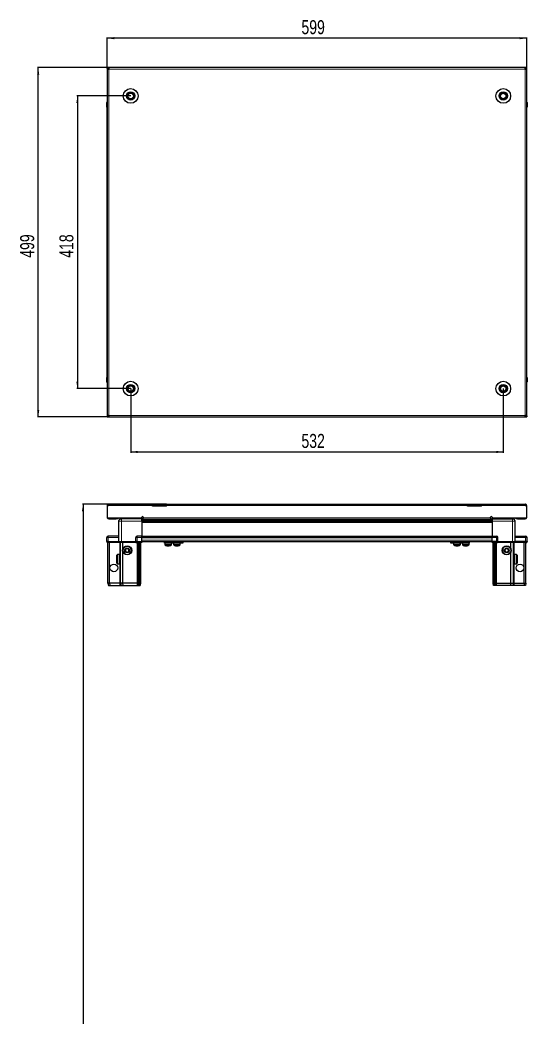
# Model space of a CAD drawing. Header units: millimetres. Extents: x 899 to 4759, y -1093 to 1868.
# Drawn here: x 899 to 1623, y 387 to 1812 of the extents above; entities that cross this region are included whole.
import ezdxf

# ---------------------------------------------------------------- set-up
doc = ezdxf.new("R2010")
doc.units = ezdxf.units.MM
doc.layers.add('FORMAT', color=7, linetype='Continuous')
doc.styles.add('SLDTEXTSTYLE0', font='TXT', dxfattribs={"width": 0.75})
doc.dimstyles.new('SLDDIMSTYLE0', dxfattribs={"dimtxt": 20, "dimasz": 10, "dimexe": 0, "dimexo": 0.0625, "dimgap": 5, "dimtad": 2, "dimdec": 1, "dimrnd": 1e-09, "dimzin": 12, "dimdsep": 46, "dimtxsty": 'SLDTEXTSTYLE0', "dimsah": 1, "dimcen": 0.09, "dimadec": 0, "dimazin": 3, "dimtfac": 1, "dimtofl": 0, "dimtmove": 0, "dimatfit": 3, "dimfxl": 0, "dimfrac": 2, "dimtolj": 1, "dimtzin": 12, "dimarcsym": 0})

# ---------------------------------------------------------------- blocks, each defined once
blk = doc.blocks.new('_D')
at = {"layer": 'FORMAT'}
for p, q in [((1024, 1743.4), (924.5, 1743.4)), ((925.5, 1244.4), (925.5, 1743.4)), ((1024, 1244.4), (924.5, 1244.4))]:
    blk.add_line(p, q, dxfattribs=at)
for points in [[(925.5, 1743.4), (923.9, 1733.4), (927, 1733.4)], [(925.5, 1244.4), (927, 1254.4), (923.9, 1254.4)]]:
    blk.add_solid(points, dxfattribs=at)
at = {"layer": 'FORMAT', "insert": (899.7, 1471.8), "char_height": 20, "attachment_point": 1, "rotation": 90, "style": 'SLDTEXTSTYLE0'}
blk.add_mtext('499', dxfattribs=at)
blk = doc.blocks.new('_D_1')
at = {"layer": 'FORMAT'}
for p, q in [((1024, 1743.4), (1024, 1786.4)), ((1623, 1785.4), (1024, 1785.4)), ((1623, 1743.4), (1623, 1786.4))]:
    blk.add_line(p, q, dxfattribs=at)
for points in [[(1024, 1785.4), (1034, 1783.9), (1034, 1787)], [(1623, 1785.4), (1613, 1787), (1613, 1783.9)]]:
    blk.add_solid(points, dxfattribs=at)
at = {"layer": 'FORMAT', "insert": (1301.3, 1811.2), "char_height": 20, "attachment_point": 1, "style": 'SLDTEXTSTYLE0'}
blk.add_mtext('599', dxfattribs=at)
blk = doc.blocks.new('_D_2')
at = {"layer": 'FORMAT'}
for p, q in [((1057.5, 1284.9), (1057.5, 1193.4)), ((1589.5, 1284.9), (1589.5, 1193.4)), ((1057.5, 1194.4), (1589.5, 1194.4))]:
    blk.add_line(p, q, dxfattribs=at)
for points in [[(1057.5, 1194.4), (1067.5, 1192.9), (1067.5, 1196)], [(1589.5, 1194.4), (1579.5, 1196), (1579.5, 1192.9)]]:
    blk.add_solid(points, dxfattribs=at)
at = {"layer": 'FORMAT', "insert": (1301.3, 1220.2), "char_height": 20, "attachment_point": 1, "style": 'SLDTEXTSTYLE0'}
blk.add_mtext('532', dxfattribs=at)
blk = doc.blocks.new('_D_3')
at = {"layer": 'FORMAT'}
for p, q in [((1057.5, 1702.9), (980.5, 1702.9)), ((981.5, 1702.9), (981.5, 1284.9)), ((1057.5, 1284.9), (980.5, 1284.9))]:
    blk.add_line(p, q, dxfattribs=at)
for points in [[(981.5, 1702.9), (979.9, 1692.9), (983, 1692.9)], [(981.5, 1284.9), (983, 1294.9), (979.9, 1294.9)]]:
    blk.add_solid(points, dxfattribs=at)
at = {"layer": 'FORMAT', "insert": (955.7, 1471.8), "char_height": 20, "attachment_point": 1, "rotation": 90, "style": 'SLDTEXTSTYLE0'}
blk.add_mtext('418', dxfattribs=at)
blk = doc.blocks.new('_D_8')
at = {"layer": 'FORMAT'}
for p, q in [((1108.5, 1119.8), (988.5, 1119.8)), ((989.5, 1119.8), (989.5, -1086.9)), ((1026.1, -1086.9), (988.5, -1086.9))]:
    blk.add_line(p, q, dxfattribs=at)
for points in [[(989.5, 1119.8), (987.9, 1109.8), (991, 1109.8)], [(989.5, -1086.9), (991, -1076.9), (987.9, -1076.9)]]:
    blk.add_solid(points, dxfattribs=at)
at = {"layer": 'FORMAT', "insert": (963.7, -24.1), "char_height": 20, "attachment_point": 1, "rotation": 90, "style": 'SLDTEXTSTYLE0'}
blk.add_mtext('2206,7', dxfattribs=at)

msp = doc.modelspace()

# ---------------------------------------------------------------- linework, layer by layer
at = {"color": 7, "linetype": 'Continuous', "lineweight": 25}
for p, q in [((1023.97, 1741.93), (1023.97, 1743.43)), ((1026.07, 1743.43), (1023.97, 1743.43)), ((1023.97, 1741.93), (1026.07, 1741.93)), ((1023.97, 1741.93), (1023.97, 1741.33)), ((1023.97, 1741.33), (1023.97, 1246.53)), ((1023.97, 1741.33), (1026.07, 1741.33)), ((1620.87, 1743.43), (1026.07, 1743.43)), ((1026.07, 1743.43), (1026.07, 1741.33)), ((1620.87, 1741.33), (1620.87, 1743.43)), ((1622.97, 1743.43), (1620.87, 1743.43)), ((1620.87, 1741.93), (1622.97, 1741.93)), ((1620.87, 1741.33), (1622.97, 1741.33)), ((1622.97, 1741.93), (1622.97, 1743.43)), ((1622.97, 1741.33), (1622.97, 1741.93)), ((1622.97, 1246.53), (1622.97, 1741.33)), ((1023.47, 1693.43), (1023.47, 1686.93)), ((1023.47, 1686.93), (1023.47, 1693.43)), ((1023.47, 1686.93), (1023.47, 1686.93)), ((1023.97, 1686.93), (1023.47, 1686.93)), ((1023.62, 1686.93), (1023.62, 1300.93)), ((1622.97, 1694.76), (1622.97, 1694.76)), ((1622.97, 1686.93), (1623.47, 1686.93)), ((1623.32, 1300.93), (1623.32, 1686.93)), ((1623.47, 1693.43), (1623.47, 1686.93)), ((1623.47, 1686.93), (1623.47, 1693.43)), ((1623.47, 1686.93), (1623.47, 1686.93)), ((1623.47, 1686.93), (1623.47, 1686.93)), ((1023.47, 1300.93), (1023.47, 1300.93)), ((1023.47, 1294.43), (1023.47, 1300.93)), ((1023.47, 1300.93), (1023.47, 1300.93)), ((1023.47, 1300.93), (1023.47, 1294.43)), ((1023.97, 1300.93), (1023.47, 1300.93)), ((1622.97, 1300.93), (1623.47, 1300.93)), ((1623.47, 1300.93), (1623.47, 1300.93)), ((1623.47, 1294.43), (1623.47, 1300.93)), ((1623.47, 1300.93), (1623.47, 1294.43)), ((1023.97, 1293.11), (1023.97, 1293.11)), ((1026.07, 1246.53), (1023.97, 1246.53)), ((1023.97, 1246.53), (1023.97, 1245.93)), ((1023.97, 1245.93), (1023.97, 1244.43)), ((1026.07, 1245.93), (1023.97, 1245.93)), ((1023.97, 1244.43), (1026.07, 1244.43)), ((1026.07, 1246.53), (1026.07, 1244.43)), ((1026.07, 1244.43), (1620.87, 1244.43)), ((1622.97, 1246.53), (1620.87, 1246.53)), ((1620.87, 1244.43), (1620.87, 1246.53)), ((1622.97, 1245.93), (1620.87, 1245.93)), ((1620.87, 1244.43), (1622.97, 1244.43)), ((1622.97, 1245.93), (1622.97, 1246.53)), ((1622.97, 1245.93), (1622.97, 1244.43)), ((1024.97, 1117.74), (1023.97, 1117.74)), ((1023.97, 1117.74), (1023.97, 1116.84)), ((1023.97, 1116.84), (1023.97, 1100.34)), ((1024.97, 1116.84), (1023.97, 1116.84)), ((1024.97, 1117.74), (1024.97, 1116.84)), ((1025.57, 1119.84), (1088.47, 1119.84)), ((1088.47, 1117.74), (1088.47, 1119.84)), ((1088.47, 1119.84), (1098.47, 1119.84)), ((1098.47, 1118.34), (1088.47, 1118.34)), ((1088.47, 1116.84), (1088.47, 1117.74)), ((1108.47, 1116.84), (1088.47, 1116.84)), ((1098.47, 1119.84), (1108.47, 1119.84)), ((1108.47, 1118.34), (1098.47, 1118.34)), ((1108.47, 1119.84), (1538.47, 1119.84)), ((1108.47, 1119.84), (1108.47, 1117.74)), ((1108.47, 1116.84), (1108.47, 1117.74)), ((1538.47, 1117.74), (1538.47, 1119.84)), ((1538.47, 1119.84), (1548.47, 1119.84)), ((1548.47, 1118.34), (1538.47, 1118.34)), ((1538.47, 1116.84), (1538.47, 1117.74)), ((1558.47, 1116.84), (1538.47, 1116.84)), ((1548.47, 1119.84), (1558.47, 1119.84)), ((1558.47, 1118.34), (1548.47, 1118.34)), ((1558.47, 1119.84), (1621.37, 1119.84)), ((1558.47, 1119.84), (1558.47, 1117.74)), ((1558.47, 1116.84), (1558.47, 1117.74)), ((1621.97, 1117.74), (1621.97, 1116.84)), ((1621.97, 1117.74), (1622.97, 1117.74)), ((1622.97, 1116.84), (1621.97, 1116.84)), ((1622.97, 1116.84), (1622.97, 1117.74)), ((1622.97, 1100.34), (1622.97, 1116.84)), ((1023.97, 1100.34), (1073.47, 1100.34)), ((1026.07, 1098.84), (1036.97, 1098.84)), ((1038.97, 1098.84), (1036.97, 1098.84)), ((1038.97, 1100.34), (1038.97, 1098.84)), ((1044.22, 1100.34), (1044.22, 1098.84)), ((1073.47, 1098.84), (1044.47, 1098.84)), ((1070.72, 1098.84), (1070.72, 1100.34)), ((1073.32, 1098.84), (1073.32, 1095.34)), ((1073.47, 1100.34), (1073.47, 1101.19)), ((1073.47, 1100.34), (1073.47, 1098.84)), ((1073.47, 1098.19), (1097.35, 1098.19)), ((1075.47, 1101.19), (1075.47, 1100.44)), ((1075.47, 1098.34), (1075.47, 1100.44)), ((1075.47, 1098.34), (1571.47, 1098.34)), ((1091.97, 1098.34), (1091.97, 1098.19)), ((1092.13, 1098.34), (1092.13, 1098.19)), ((1092.34, 1098.34), (1092.34, 1098.19)), ((1092.89, 1098.34), (1092.89, 1098.19)), ((1093.3, 1098.34), (1093.3, 1098.19)), ((1094.19, 1098.34), (1094.19, 1098.19)), ((1094.78, 1098.34), (1094.78, 1098.19)), ((1095.92, 1098.34), (1095.92, 1098.19)), ((1096.61, 1098.34), (1096.61, 1098.19)), ((1097.35, 1098.19), (1097.89, 1098.19)), ((1097.89, 1098.34), (1097.89, 1098.19)), ((1097.89, 1098.19), (1098.62, 1098.19)), ((1097.89, 1098.19), (1097.89, 1098.19)), ((1098.08, 1098.34), (1098.08, 1098.19)), ((1098.58, 1098.34), (1098.58, 1098.19)), ((1098.62, 1098.19), (1098.63, 1098.19)), ((1098.63, 1098.34), (1098.63, 1098.19)), ((1098.63, 1098.19), (1099.59, 1098.19)), ((1099.59, 1098.19), (1547.35, 1098.19)), ((1099.92, 1098.34), (1099.92, 1098.19)), ((1099.93, 1098.34), (1099.93, 1098.19)), ((1100.63, 1098.34), (1100.63, 1098.19)), ((1101.8, 1098.34), (1101.8, 1098.19)), ((1102.42, 1098.34), (1102.42, 1098.19)), ((1103.37, 1098.34), (1103.37, 1098.19)), ((1103.82, 1098.34), (1103.82, 1098.19)), ((1104.45, 1098.34), (1104.45, 1098.19)), ((1104.7, 1098.34), (1104.7, 1098.19)), ((1104.94, 1098.34), (1104.94, 1098.19)), ((1104.97, 1098.34), (1104.97, 1098.19)), ((1541.97, 1098.34), (1541.97, 1098.19)), ((1542.08, 1098.34), (1542.08, 1098.19)), ((1542.26, 1098.34), (1542.26, 1098.19)), ((1542.77, 1098.34), (1542.77, 1098.19)), ((1543.16, 1098.34), (1543.16, 1098.19)), ((1544.02, 1098.34), (1544.02, 1098.19)), ((1544.58, 1098.34), (1544.58, 1098.19)), ((1545.7, 1098.34), (1545.7, 1098.19)), ((1546.38, 1098.34), (1546.38, 1098.19)), ((1547.26, 1098.19), (1547.65, 1098.19)), ((1547.65, 1098.34), (1547.65, 1098.19)), ((1547.65, 1098.19), (1547.66, 1098.19)), ((1547.66, 1098.19), (1548.39, 1098.19)), ((1547.92, 1098.34), (1547.92, 1098.19)), ((1548.39, 1098.34), (1548.39, 1098.19)), ((1548.39, 1098.19), (1549.68, 1098.19)), ((1549.59, 1098.19), (1573.47, 1098.19)), ((1549.68, 1098.34), (1549.68, 1098.19)), ((1549.78, 1098.34), (1549.78, 1098.19)), ((1550.4, 1098.34), (1550.4, 1098.19)), ((1551.6, 1098.34), (1551.6, 1098.19)), ((1552.22, 1098.34), (1552.22, 1098.19)), ((1553.21, 1098.34), (1553.21, 1098.19)), ((1553.68, 1098.34), (1553.68, 1098.19)), ((1554.35, 1098.34), (1554.35, 1098.19)), ((1554.63, 1098.34), (1554.63, 1098.19)), ((1554.92, 1098.34), (1554.92, 1098.19)), ((1554.97, 1098.19), (1554.97, 1098.34)), ((1554.97, 1098.34), (1554.97, 1098.19)), ((1571.47, 1100.44), (1571.47, 1101.19)), ((1571.47, 1100.44), (1571.47, 1098.34)), ((1573.47, 1101.19), (1573.47, 1100.34)), ((1573.47, 1100.34), (1622.97, 1100.34)), ((1573.47, 1100.34), (1573.47, 1098.84)), ((1573.47, 1098.84), (1602.47, 1098.84)), ((1573.62, 1098.84), (1573.62, 1095.34)), ((1576.22, 1100.34), (1576.22, 1098.84)), ((1602.72, 1098.84), (1602.72, 1100.34)), ((1607.97, 1098.84), (1607.97, 1100.34)), ((1609.97, 1098.84), (1607.97, 1098.84)), ((1609.97, 1098.84), (1620.87, 1098.84)), ((1040.47, 1066.34), (1040.47, 1095.34)), ((1573.47, 1096.4), (1073.47, 1096.4)), ((1573.47, 1096.37), (1073.47, 1096.37)), ((1073.47, 1095.34), (1073.47, 1074.34)), ((1573.47, 1095.34), (1573.47, 1074.34)), ((1606.47, 1066.34), (1606.47, 1095.34)), ((1023.47, 1066.34), (1023.47, 1072.34)), ((1040.47, 1074.34), (1025.47, 1074.34)), ((1064.97, 1066.34), (1064.97, 1072.34)), ((1073.47, 1074.34), (1066.97, 1074.34)), ((1073.47, 1072.34), (1073.47, 1074.34)), ((1073.47, 1073.69), (1573.47, 1073.69)), ((1073.47, 1066.34), (1073.47, 1072.34)), ((1573.47, 1074.34), (1579.97, 1074.34)), ((1573.47, 1072.34), (1573.47, 1074.34)), ((1573.47, 1066.34), (1573.47, 1072.34)), ((1581.97, 1066.34), (1581.97, 1072.34)), ((1606.47, 1074.34), (1621.47, 1074.34)), ((1623.47, 1066.34), (1623.47, 1072.34)), ((1023.47, 1066.34), (1023.47, 1066.01)), ((1025.47, 1066.34), (1023.47, 1066.34)), ((1023.47, 1066.34), (1023.47, 1066.01)), ((1023.47, 1066.34), (1023.47, 1066.34)), ((1023.47, 1066.01), (1023.97, 1065.14)), ((1023.47, 1066.01), (1023.97, 1065.14)), ((1023.97, 1065.14), (1025.47, 1065.14)), ((1024.97, 1006.84), (1024.97, 1065.14)), ((1025.47, 1066.34), (1040.27, 1066.34)), ((1040.27, 1065.14), (1025.47, 1065.14)), ((1027.47, 1006.84), (1027.47, 1065.14)), ((1040.27, 1066.34), (1040.47, 1066.34)), ((1040.47, 1065.14), (1040.27, 1065.14)), ((1040.47, 1066.34), (1040.47, 1065.14)), ((1040.47, 1066.34), (1044.47, 1066.34)), ((1044.47, 1065.14), (1040.47, 1065.14)), ((1042.97, 1006.84), (1042.97, 1065.14)), ((1044.47, 1066.34), (1064.77, 1066.34)), ((1064.77, 1065.14), (1044.47, 1065.14)), ((1046.47, 1056.34), (1046.47, 1065.14)), ((1064.77, 1066.34), (1064.97, 1066.34)), ((1064.97, 1065.14), (1064.77, 1065.14)), ((1064.97, 1066.34), (1064.97, 1065.14)), ((1066.97, 1066.34), (1064.97, 1066.34)), ((1064.97, 1066.34), (1066.97, 1066.34)), ((1064.97, 1065.14), (1065.65, 1065.14)), ((1073.47, 1065.14), (1065.65, 1065.14)), ((1066.97, 1066.34), (1073.47, 1066.34)), ((1066.97, 1066.01), (1073.47, 1066.01)), ((1067.97, 1006.84), (1067.97, 1065.14)), ((1068.97, 1006.84), (1068.97, 1065.14)), ((1070.47, 1006.84), (1070.47, 1065.14)), ((1071.97, 1006.84), (1071.97, 1065.14)), ((1073.47, 1066.49), (1573.47, 1066.49)), ((1073.47, 1066.34), (1073.47, 1066.01)), ((1073.47, 1066.01), (1073.47, 1065.14)), ((1105.92, 1063.99), (1105.92, 1066.49)), ((1108.92, 1063.99), (1105.92, 1063.99)), ((1106.27, 1063.99), (1106.27, 1062.09)), ((1108.92, 1066.49), (1108.92, 1063.99)), ((1129.12, 1063.99), (1108.92, 1063.99)), ((1115.77, 1062.09), (1115.77, 1063.99)), ((1118.72, 1063.99), (1118.72, 1062.09)), ((1118.77, 1063.99), (1118.77, 1062.09)), ((1128.27, 1062.09), (1128.27, 1063.99)), ((1129.12, 1063.99), (1129.12, 1066.49)), ((1132.12, 1063.99), (1129.12, 1063.99)), ((1132.12, 1066.49), (1132.12, 1063.99)), ((1514.82, 1063.99), (1514.82, 1066.49)), ((1517.82, 1063.99), (1514.82, 1063.99)), ((1517.82, 1066.49), (1517.82, 1063.99)), ((1538.02, 1063.99), (1517.82, 1063.99)), ((1518.67, 1063.99), (1518.67, 1062.09)), ((1528.17, 1062.09), (1528.17, 1063.99)), ((1528.22, 1062.09), (1528.22, 1063.99)), ((1531.17, 1063.99), (1531.17, 1062.09)), ((1538.02, 1063.99), (1538.02, 1066.49)), ((1541.02, 1063.99), (1538.02, 1063.99)), ((1540.67, 1062.09), (1540.67, 1063.99)), ((1541.02, 1066.49), (1541.02, 1063.99)), ((1573.47, 1066.34), (1579.97, 1066.34)), ((1573.47, 1066.34), (1573.47, 1066.01)), ((1573.47, 1066.34), (1573.47, 1066.34)), ((1579.97, 1066.34), (1573.47, 1066.34)), ((1573.47, 1065.14), (1573.47, 1066.01)), ((1573.47, 1066.01), (1573.47, 1066.01)), ((1573.47, 1066.01), (1579.97, 1066.01)), ((1581.29, 1065.14), (1573.47, 1065.14)), ((1574.97, 1006.84), (1574.97, 1065.14)), ((1576.47, 1006.84), (1576.47, 1065.14)), ((1577.97, 1006.84), (1577.97, 1065.14)), ((1578.97, 1006.84), (1578.97, 1065.14)), ((1581.97, 1066.34), (1579.97, 1066.34)), ((1581.29, 1065.14), (1581.97, 1065.14)), ((1581.97, 1066.34), (1581.97, 1065.14)), ((1581.97, 1066.34), (1582.17, 1066.34)), ((1582.17, 1065.14), (1581.97, 1065.14)), ((1582.17, 1066.34), (1602.47, 1066.34)), ((1602.47, 1065.14), (1582.17, 1065.14)), ((1600.47, 1056.34), (1600.47, 1065.14)), ((1602.47, 1066.34), (1606.47, 1066.34)), ((1606.47, 1065.14), (1602.47, 1065.14)), ((1603.97, 1006.84), (1603.97, 1065.14)), ((1606.47, 1066.34), (1606.47, 1065.14)), ((1606.47, 1066.34), (1606.67, 1066.34)), ((1606.67, 1065.14), (1606.47, 1065.14)), ((1606.67, 1066.34), (1621.47, 1066.34)), ((1621.47, 1066.34), (1606.67, 1066.34)), ((1621.47, 1065.14), (1606.67, 1065.14)), ((1619.47, 1006.84), (1619.47, 1065.14)), ((1623.47, 1066.34), (1621.47, 1066.34)), ((1621.47, 1065.14), (1622.97, 1065.14)), ((1621.97, 1006.84), (1621.97, 1065.14)), ((1622.97, 1065.14), (1623.47, 1066.01)), ((1623.47, 1066.34), (1623.47, 1066.01)), ((1037.77, 1035.64), (1037.77, 1047.04)), ((1041.47, 1047.84), (1038.57, 1047.84)), ((1040.97, 1047.75), (1041.47, 1047.75)), ((1040.97, 1047.75), (1040.97, 1047.58)), ((1040.97, 1047.58), (1041.47, 1047.58)), ((1040.97, 1047.1), (1041.47, 1047.1)), ((1040.97, 1047.1), (1040.97, 1046.72)), ((1040.97, 1046.72), (1041.47, 1046.72)), ((1040.97, 1045.88), (1041.47, 1045.88)), ((1040.97, 1045.88), (1040.97, 1045.32)), ((1040.97, 1045.32), (1041.47, 1045.32)), ((1040.97, 1044.22), (1041.47, 1044.22)), ((1040.97, 1044.22), (1040.97, 1043.54)), ((1040.97, 1043.54), (1041.47, 1043.54)), ((1040.97, 1042.28), (1041.47, 1042.28)), ((1040.97, 1042.28), (1040.97, 1041.54)), ((1040.97, 1041.98), (1041.47, 1041.98)), ((1040.97, 1041.54), (1041.47, 1041.54)), ((1040.97, 1040.24), (1041.47, 1040.24)), ((1040.97, 1040.24), (1040.97, 1039.52)), ((1040.97, 1040.11), (1041.47, 1040.11)), ((1041.47, 1047.75), (1041.47, 1047.84)), ((1041.47, 1047.58), (1041.47, 1047.75)), ((1041.47, 1047.1), (1041.47, 1047.58)), ((1041.47, 1046.72), (1041.47, 1047.1)), ((1041.47, 1045.88), (1041.47, 1046.72)), ((1041.47, 1045.32), (1041.47, 1045.88)), ((1041.57, 1045.74), (1041.47, 1045.74)), ((1041.47, 1044.22), (1041.47, 1045.32)), ((1041.47, 1043.54), (1041.47, 1044.22)), ((1041.47, 1042.28), (1041.47, 1043.54)), ((1041.47, 1041.98), (1041.47, 1042.28)), ((1041.47, 1040.24), (1041.47, 1041.54)), ((1041.47, 1039.52), (1041.47, 1040.11)), ((1041.57, 1044.23), (1041.57, 1045.74)), ((1041.57, 1036.94), (1041.57, 1044.23)), ((1042.45, 1044.65), (1041.97, 1045.34)), ((1041.97, 1037.34), (1041.97, 1045.34)), ((1042.94, 1045.34), (1042.45, 1044.65)), ((1042.45, 1038.03), (1042.45, 1044.65)), ((1042.97, 1045.34), (1042.94, 1045.34)), ((1042.94, 1037.34), (1042.94, 1045.34)), ((1046.47, 1006.84), (1046.47, 1051.34)), ((1600.47, 1006.84), (1600.47, 1051.34)), ((1604, 1045.34), (1603.97, 1045.34)), ((1604.49, 1044.65), (1604, 1045.34)), ((1604, 1045.34), (1604, 1044.3)), ((1604, 1044.3), (1604, 1037.34)), ((1604.97, 1045.34), (1604.49, 1044.65)), ((1604.49, 1044.65), (1604.49, 1043.79)), ((1604.49, 1043.79), (1604.49, 1038.03)), ((1604.97, 1045.34), (1604.97, 1044.3)), ((1604.97, 1044.3), (1604.97, 1037.34)), ((1605.47, 1045.74), (1605.37, 1045.74)), ((1605.37, 1045.74), (1605.37, 1036.94)), ((1608.37, 1047.84), (1605.47, 1047.84)), ((1605.47, 1047.84), (1605.47, 1047.83)), ((1605.97, 1047.83), (1605.47, 1047.83)), ((1605.47, 1047.83), (1605.47, 1047.75)), ((1605.47, 1047.75), (1605.47, 1047.41)), ((1605.97, 1047.75), (1605.47, 1047.75)), ((1605.97, 1047.41), (1605.47, 1047.41)), ((1605.47, 1047.41), (1605.47, 1047.1)), ((1605.47, 1047.1), (1605.47, 1046.39)), ((1605.97, 1047.1), (1605.47, 1047.1)), ((1605.97, 1046.39), (1605.47, 1046.39)), ((1605.47, 1046.39), (1605.47, 1045.89)), ((1605.47, 1045.89), (1605.47, 1044.88)), ((1605.97, 1045.89), (1605.47, 1045.89)), ((1605.97, 1044.88), (1605.47, 1044.88)), ((1605.47, 1044.88), (1605.47, 1044.24)), ((1605.47, 1044.24), (1605.47, 1043.02)), ((1605.97, 1044.24), (1605.47, 1044.24)), ((1605.97, 1043.02), (1605.47, 1043.02)), ((1605.47, 1043.02), (1605.47, 1042.48)), ((1605.97, 1042.48), (1605.47, 1042.48)), ((1605.47, 1042.3), (1605.47, 1041)), ((1605.97, 1042.3), (1605.47, 1042.3)), ((1605.97, 1041), (1605.47, 1041)), ((1605.97, 1040.61), (1605.47, 1040.61)), ((1605.47, 1040.61), (1605.47, 1040.26)), ((1605.97, 1040.26), (1605.47, 1040.26)), ((1605.47, 1040.26), (1605.47, 1039.01)), ((1605.97, 1047.75), (1605.97, 1047.83)), ((1605.97, 1047.1), (1605.97, 1047.41)), ((1605.97, 1045.89), (1605.97, 1046.39)), ((1605.97, 1044.24), (1605.97, 1044.88)), ((1605.97, 1042.3), (1605.97, 1043.02)), ((1605.97, 1040.26), (1605.97, 1041)), ((1609.17, 1047.04), (1609.17, 1045.56)), ((1609.17, 1045.56), (1609.17, 1035.64)), ((1038.57, 1034.84), (1041.47, 1034.84)), ((1040.97, 1039.52), (1041.47, 1039.52)), ((1040.97, 1038.32), (1041.47, 1038.32)), ((1040.97, 1038.32), (1040.97, 1037.68)), ((1040.97, 1037.68), (1041.47, 1037.68)), ((1040.97, 1036.69), (1041.47, 1036.69)), ((1040.97, 1036.69), (1040.97, 1036.2)), ((1040.97, 1036.2), (1041.47, 1036.2)), ((1040.97, 1035.51), (1041.47, 1035.51)), ((1040.97, 1035.51), (1040.97, 1035.23)), ((1040.97, 1035.23), (1041.47, 1035.23)), ((1040.97, 1034.91), (1041.47, 1034.91)), ((1040.97, 1034.91), (1040.97, 1034.85)), ((1040.97, 1034.85), (1041.47, 1034.85)), ((1041.47, 1038.32), (1041.47, 1039.52)), ((1041.47, 1037.68), (1041.47, 1038.32)), ((1041.47, 1036.69), (1041.47, 1037.68)), ((1041.47, 1036.94), (1041.57, 1036.94)), ((1041.47, 1036.2), (1041.47, 1036.69)), ((1041.47, 1035.51), (1041.47, 1036.2)), ((1041.47, 1035.23), (1041.47, 1035.51)), ((1041.47, 1034.91), (1041.47, 1035.23)), ((1041.47, 1034.85), (1041.47, 1034.91)), ((1041.47, 1034.84), (1041.47, 1034.85)), ((1041.97, 1037.34), (1042.45, 1038.03)), ((1042.45, 1038.03), (1042.94, 1037.34)), ((1042.94, 1037.34), (1042.97, 1037.34)), ((1603.97, 1037.34), (1604, 1037.34)), ((1604, 1037.34), (1604.49, 1038.03)), ((1604.49, 1038.03), (1604.97, 1037.34)), ((1605.37, 1036.94), (1605.47, 1036.94)), ((1605.97, 1039.01), (1605.47, 1039.01)), ((1605.47, 1039.01), (1605.47, 1038.33)), ((1605.47, 1038.33), (1605.47, 1037.25)), ((1605.97, 1038.33), (1605.47, 1038.33)), ((1605.97, 1037.25), (1605.47, 1037.25)), ((1605.47, 1037.25), (1605.47, 1036.7)), ((1605.47, 1036.7), (1605.47, 1035.89)), ((1605.97, 1036.7), (1605.47, 1036.7)), ((1605.97, 1035.89), (1605.47, 1035.89)), ((1605.47, 1035.89), (1605.47, 1035.52)), ((1605.47, 1035.52), (1605.47, 1035.06)), ((1605.97, 1035.52), (1605.47, 1035.52)), ((1605.97, 1035.06), (1605.47, 1035.06)), ((1605.47, 1035.06), (1605.47, 1034.91)), ((1605.47, 1034.91), (1605.47, 1034.84)), ((1605.97, 1034.91), (1605.47, 1034.91)), ((1605.47, 1034.84), (1608.37, 1034.84)), ((1605.97, 1038.33), (1605.97, 1039.01)), ((1605.97, 1036.7), (1605.97, 1037.25)), ((1605.97, 1035.52), (1605.97, 1035.89)), ((1605.97, 1034.91), (1605.97, 1035.06)), ((1024.97, 1006.84), (1025.77, 1003.84)), ((1027.47, 1006.84), (1024.97, 1006.84)), ((1025.77, 1003.84), (1027.63, 1003.84)), ((1041.97, 1006.84), (1027.47, 1006.84)), ((1027.47, 1006.84), (1027.63, 1003.84)), ((1027.63, 1003.84), (1041.97, 1003.84)), ((1042.97, 1006.84), (1041.97, 1006.84)), ((1041.97, 1003.84), (1043.77, 1003.84)), ((1046.47, 1006.84), (1042.97, 1006.84)), ((1042.97, 1006.84), (1043.77, 1003.84)), ((1043.77, 1003.84), (1046.8, 1003.84)), ((1066.97, 1006.84), (1046.47, 1006.84)), ((1046.8, 1003.84), (1046.47, 1006.84)), ((1046.8, 1003.84), (1066.97, 1003.84)), ((1067.97, 1006.84), (1066.97, 1006.84)), ((1066.97, 1003.84), (1068.77, 1003.84)), ((1068.97, 1006.84), (1067.97, 1006.84)), ((1068.77, 1003.84), (1067.97, 1006.84)), ((1068.77, 1003.84), (1069.51, 1003.84)), ((1070.47, 1006.84), (1068.97, 1006.84)), ((1069.51, 1003.84), (1068.97, 1006.84)), ((1069.51, 1003.84), (1070.02, 1003.84)), ((1070.02, 1003.84), (1070.47, 1006.84)), ((1070.02, 1003.84), (1071.17, 1003.84)), ((1071.97, 1006.84), (1070.47, 1006.84)), ((1071.17, 1003.84), (1071.97, 1006.84)), ((1575.77, 1003.84), (1574.97, 1006.84)), ((1574.97, 1006.84), (1576.47, 1006.84)), ((1576.93, 1003.84), (1575.77, 1003.84)), ((1576.47, 1006.84), (1577.97, 1006.84)), ((1576.93, 1003.84), (1576.47, 1006.84)), ((1577.43, 1003.84), (1576.93, 1003.84)), ((1577.43, 1003.84), (1577.97, 1006.84)), ((1578.17, 1003.84), (1577.43, 1003.84)), ((1577.97, 1006.84), (1578.97, 1006.84)), ((1578.17, 1003.84), (1578.97, 1006.84)), ((1579.97, 1003.84), (1578.17, 1003.84)), ((1578.97, 1006.84), (1579.97, 1006.84)), ((1579.97, 1006.84), (1600.47, 1006.84)), ((1600.14, 1003.84), (1579.97, 1003.84)), ((1600.14, 1003.84), (1600.47, 1006.84)), ((1603.17, 1003.84), (1600.14, 1003.84)), ((1600.47, 1006.84), (1603.97, 1006.84)), ((1603.97, 1006.84), (1603.17, 1003.84)), ((1604.97, 1003.84), (1603.17, 1003.84)), ((1603.97, 1006.84), (1604.97, 1006.84)), ((1604.97, 1006.84), (1619.47, 1006.84)), ((1619.32, 1003.84), (1604.97, 1003.84)), ((1619.47, 1006.84), (1619.32, 1003.84)), ((1621.17, 1003.84), (1619.32, 1003.84)), ((1619.47, 1006.84), (1621.97, 1006.84)), ((1621.97, 1006.84), (1621.17, 1003.84))]:
    msp.add_line(p, q, dxfattribs=at)
at = {"color": 8, "linetype": 'Continuous', "lineweight": 18}
for p, q in [((1026.07, 1741.33), (1026.07, 1246.53)), ((1620.87, 1741.33), (1026.07, 1741.33)), ((1620.87, 1246.53), (1620.87, 1741.33)), ((1023.97, 1693.43), (1023.47, 1693.43)), ((1622.97, 1693.43), (1623.47, 1693.43)), ((1023.97, 1294.43), (1023.47, 1294.43)), ((1622.97, 1294.43), (1623.47, 1294.43)), ((1026.07, 1246.53), (1620.87, 1246.53)), ((1088.47, 1117.74), (1024.97, 1117.74)), ((1098.47, 1118.34), (1098.47, 1119.84)), ((1538.47, 1117.74), (1108.47, 1117.74)), ((1548.47, 1119.84), (1548.47, 1118.34)), ((1621.97, 1117.74), (1558.47, 1117.74)), ((1026.07, 1100.34), (1026.07, 1098.84)), ((1036.97, 1098.84), (1036.97, 1100.34)), ((1073.47, 1098.84), (1075.47, 1098.84)), ((1573.47, 1097.61), (1073.47, 1097.61)), ((1075.47, 1100.44), (1571.47, 1100.44)), ((1571.47, 1098.84), (1573.47, 1098.84)), ((1609.97, 1100.34), (1609.97, 1098.84)), ((1620.87, 1100.34), (1620.87, 1098.84)), ((1044.47, 1095.34), (1073.47, 1095.34)), ((1044.47, 1066.34), (1044.47, 1095.34)), ((1073.47, 1095.16), (1573.47, 1095.16)), ((1573.47, 1093.75), (1073.47, 1093.75)), ((1602.47, 1095.34), (1573.47, 1095.34)), ((1602.47, 1066.34), (1602.47, 1095.34)), ((1023.47, 1072.34), (1025.47, 1072.34)), ((1025.47, 1074.34), (1025.47, 1072.34)), ((1025.47, 1072.34), (1040.47, 1072.34)), ((1025.47, 1066.34), (1025.47, 1072.34)), ((1064.97, 1072.34), (1066.97, 1072.34)), ((1066.97, 1072.34), (1066.97, 1074.34)), ((1066.97, 1066.34), (1066.97, 1072.34)), ((1066.97, 1072.34), (1073.47, 1072.34)), ((1073.47, 1074.34), (1573.47, 1074.34)), ((1073.47, 1071.69), (1573.47, 1071.69)), ((1073.47, 1068.49), (1573.47, 1068.49)), ((1579.97, 1072.34), (1573.47, 1072.34)), ((1579.97, 1072.34), (1579.97, 1074.34)), ((1579.97, 1066.34), (1579.97, 1072.34)), ((1581.97, 1072.34), (1579.97, 1072.34)), ((1621.47, 1072.34), (1606.47, 1072.34)), ((1621.47, 1074.34), (1621.47, 1072.34)), ((1621.47, 1066.34), (1621.47, 1072.34)), ((1623.47, 1072.34), (1621.47, 1072.34)), ((1025.47, 1066.34), (1025.47, 1065.14)), ((1040.27, 1065.14), (1040.27, 1066.34)), ((1041.97, 1045.34), (1041.97, 1065.14)), ((1044.47, 1066.34), (1044.47, 1065.14)), ((1064.77, 1065.14), (1064.77, 1066.34)), ((1066.97, 1066.34), (1066.97, 1066.01)), ((1066.97, 1006.84), (1066.97, 1065.14)), ((1115.77, 1062.09), (1106.27, 1062.09)), ((1115.58, 1061.72), (1106.46, 1061.72)), ((1118.77, 1062.09), (1118.72, 1062.09)), ((1128.27, 1062.09), (1118.77, 1062.09)), ((1118.96, 1061.72), (1118.91, 1061.72)), ((1128.08, 1061.72), (1118.96, 1061.72)), ((1520.88, 1062.09), (1518.67, 1062.09)), ((1520.98, 1061.72), (1518.86, 1061.72)), ((1528.17, 1062.09), (1520.88, 1062.09)), ((1527.98, 1061.72), (1520.98, 1061.72)), ((1528.03, 1061.72), (1527.98, 1061.72)), ((1528.22, 1062.09), (1528.17, 1062.09)), ((1538.67, 1062.09), (1531.17, 1062.09)), ((1538.56, 1061.72), (1531.36, 1061.72)), ((1540.48, 1061.72), (1538.56, 1061.72)), ((1540.67, 1062.09), (1538.67, 1062.09)), ((1573.47, 1066.34), (1573.47, 1066.01)), ((1579.97, 1066.34), (1579.97, 1066.01)), ((1579.97, 1006.84), (1579.97, 1065.14)), ((1582.17, 1066.34), (1582.17, 1065.14)), ((1602.47, 1066.34), (1602.47, 1065.14)), ((1604.97, 1045.34), (1604.97, 1065.14)), ((1606.67, 1066.34), (1606.67, 1065.14)), ((1621.47, 1066.34), (1621.47, 1065.14)), ((1038.57, 1034.84), (1038.57, 1047.84)), ((1608.37, 1047.84), (1608.37, 1046.15)), ((1608.37, 1046.15), (1608.37, 1034.84)), ((1041.97, 1006.84), (1041.97, 1037.34)), ((1604.97, 1006.84), (1604.97, 1037.34)), ((1041.97, 1006.84), (1041.97, 1003.84)), ((1066.97, 1003.84), (1066.97, 1006.84)), ((1579.97, 1003.84), (1579.97, 1006.84)), ((1604.97, 1006.84), (1604.97, 1003.84))]:
    msp.add_line(p, q, dxfattribs=at)
at = {"color": 7, "linetype": 'Continuous', "lineweight": 25}
for centre, radius in [((1057.47, 1702.93), 10.5), ((1589.47, 1702.93), 10.5), ((1057.47, 1702.93), 6), ((1057.47, 1702.93), 3.9), ((1589.47, 1702.93), 6), ((1589.47, 1702.93), 3.9), ((1057.47, 1284.93), 10.5), ((1057.47, 1284.93), 6), ((1057.47, 1284.93), 3.9), ((1589.47, 1284.93), 10.5), ((1589.47, 1284.93), 6), ((1589.47, 1284.93), 3.9), ((1052.47, 1053.84), 6.5), ((1052.47, 1053.84), 3.46), ((1594.47, 1053.84), 6.5), ((1594.47, 1053.84), 3.46), ((1033.47, 1028.84), 5.5), ((1613.47, 1028.84), 5.5)]:
    msp.add_circle(centre, radius, dxfattribs=at)
at = {"color": 8, "linetype": 'Continuous', "lineweight": 18}
for centre in [(1052.47, 1053.84), (1594.47, 1053.84)]:
    msp.add_circle(centre, 5.7, dxfattribs=at)
at = {"color": 7, "linetype": 'Continuous', "lineweight": 25}
for centre, radius, start, end in [((1057.47, 1702.93), 4.62, 120, 180), ((1057.47, 1702.93), 4.62, 180, 240), ((1057.47, 1702.93), 4.62, 60, 120), ((1057.47, 1702.93), 4.62, 240, 300), ((1057.47, 1702.93), 4.62, 360, 60), ((1057.47, 1702.93), 4.62, 300, 360), ((1589.47, 1702.93), 4.62, 120, 180), ((1589.47, 1702.93), 4.62, 180, 240), ((1589.47, 1702.93), 4.62, 60, 120), ((1589.47, 1702.93), 4.62, 240, 300), ((1589.47, 1702.93), 4.62, 360, 60), ((1589.47, 1702.93), 4.62, 300, 360), ((1025.47, 1693.43), 2, 138.57492, 180), ((1025.47, 1693.43), 2, 138.59038, 180), ((1621.47, 1693.43), 2, 0, 41.39416), ((1025.47, 1294.43), 2, 180, 221.39416), ((1057.47, 1284.93), 4.62, 120, 180), ((1057.47, 1284.93), 4.62, 180, 240), ((1057.47, 1284.93), 4.62, 60, 120), ((1057.47, 1284.93), 4.62, 0, 60), ((1057.47, 1284.93), 4.62, 300, 0), ((1589.47, 1284.93), 4.62, 120, 180), ((1589.47, 1284.93), 4.62, 180, 240), ((1589.47, 1284.93), 4.62, 60, 120), ((1589.47, 1284.93), 4.62, 360, 60), ((1589.47, 1284.93), 4.62, 300, 360), ((1621.47, 1294.43), 2, 318.59038, 0), ((1057.47, 1284.93), 4.62, 240, 300), ((1589.47, 1284.93), 4.62, 240, 300), ((1026.07, 1100.94), 2.1, 196.60155, 270), ((1074.47, 1101.19), 1, 0, 180), ((1572.47, 1101.19), 1, 0, 180), ((1620.87, 1100.94), 2.1, 270, 343.39845), ((1025.47, 1072.34), 2, 90, 180), ((1066.97, 1072.34), 2, 90, 180), ((1579.97, 1072.34), 2, 0, 90), ((1621.47, 1072.34), 2, 0, 90), ((1052.47, 1053.84), 2.5, 134.92207, 194.92207), ((1052.47, 1053.84), 2.5, 74.92207, 134.92207), ((1052.47, 1053.84), 2.5, 14.92207, 74.92207), ((1052.47, 1053.84), 2.5, 314.92207, 14.92207), ((1106.72, 1062.09), 0.45, 180, 235.28209), ((1111.02, 1068.29), 8, 235.28209, 258.9392), ((1111.02, 1068.29), 8, 281.00757, 304.71791), ((1115.32, 1062.09), 0.45, 304.71791, 0), ((1119.17, 1062.09), 0.45, 180, 235.28209), ((1119.22, 1062.09), 0.45, 180, 235.28209), ((1123.47, 1068.29), 8, 235.28209, 255.8287), ((1123.52, 1068.29), 8, 235.28209, 259.06255), ((1123.52, 1068.29), 8, 280.87532, 304.71791), ((1127.82, 1062.09), 0.45, 304.71791, 0), ((1519.12, 1062.09), 0.45, 180, 235.28209), ((1523.42, 1068.29), 8, 235.28209, 259.05401), ((1523.42, 1068.29), 8, 280.84597, 304.71791), ((1523.47, 1068.29), 8, 280.92113, 304.71791), ((1527.72, 1062.09), 0.45, 304.71791, 0), ((1527.77, 1062.09), 0.45, 304.71791, 0), ((1531.62, 1062.09), 0.45, 180, 235.28209), ((1535.92, 1068.29), 8, 235.28209, 258.92302), ((1535.92, 1068.29), 8, 280.93918, 304.71791), ((1540.22, 1062.09), 0.45, 304.71791, 0), ((1594.47, 1053.84), 2.5, 118.29497, 178.29497), ((1594.47, 1053.84), 2.5, 58.29497, 118.29497), ((1594.47, 1053.84), 2.5, 358.29497, 58.29497), ((1038.57, 1047.04), 0.8, 90, 180), ((1041.97, 1045.74), 0.4, 180, 270), ((1052.47, 1053.84), 2.5, 194.92207, 254.92207), ((1052.47, 1053.84), 2.5, 254.92207, 314.92207), ((1594.47, 1053.84), 2.5, 178.29497, 238.29497), ((1594.47, 1053.84), 2.5, 238.29497, 298.29497), ((1594.47, 1053.84), 2.5, 298.29497, 358.29497), ((1604.97, 1045.74), 0.4, 270, 0), ((1608.37, 1047.04), 0.8, 360, 90), ((1038.57, 1035.64), 0.8, 180, 270), ((1041.97, 1036.94), 0.4, 90, 180), ((1604.97, 1036.94), 0.4, 360, 90), ((1608.37, 1035.64), 0.8, 270, 0)]:
    msp.add_arc(centre, radius, start, end, dxfattribs=at)
for centre, start_param, end_param in [((1066.97, 1062.54), 0, 0.7227342), ((1579.97, 1062.54), 5.5604511, 6.2831853)]:
    msp.add_ellipse(centre, major_axis=(0, 3.46), ratio=0.5773503, start_param=start_param, end_param=end_param, dxfattribs=at)
for points, knots in [([(1052.85, 1702.93), (1053.18, 1703.51), (1053.75, 1704.49), (1054.57, 1705.91), (1054.98, 1706.62), (1055.16, 1706.93)], [0, 0, 0, 0, 0.4391308, 0.7513783, 1, 1, 1, 1]), ([(1055.16, 1698.93), (1054.83, 1699.51), (1054.26, 1700.49), (1053.44, 1701.91), (1053.03, 1702.62), (1052.85, 1702.93)], [0, 0, 0, 0, 0.4391308, 0.7513783, 1, 1, 1, 1]), ([(1055.16, 1706.93), (1055.36, 1706.93), (1056.07, 1706.93), (1057.37, 1706.93), (1058.76, 1706.93), (1059.51, 1706.93), (1059.78, 1706.93)], [0, 0, 0, 0, 0.1393293, 0.4852696, 0.8163565, 1, 1, 1, 1]), ([(1059.78, 1698.93), (1059.51, 1698.93), (1058.76, 1698.93), (1057.37, 1698.93), (1056.07, 1698.93), (1055.36, 1698.93), (1055.16, 1698.93)], [0, 0, 0, 0, 0.1836435, 0.5147304, 0.8606707, 1, 1, 1, 1]), ([(1059.78, 1706.93), (1060.11, 1706.36), (1060.68, 1705.38), (1061.5, 1703.96), (1061.91, 1703.25), (1062.09, 1702.93)], [0, 0, 0, 0, 0.4391308, 0.7513783, 1, 1, 1, 1]), ([(1062.09, 1702.93), (1061.76, 1702.36), (1061.19, 1701.38), (1060.37, 1699.96), (1059.96, 1699.25), (1059.78, 1698.93)], [0, 0, 0, 0, 0.4391308, 0.7513783, 1, 1, 1, 1]), ([(1584.85, 1702.93), (1585.18, 1703.51), (1585.75, 1704.49), (1586.57, 1705.91), (1586.98, 1706.62), (1587.16, 1706.93)], [0, 0, 0, 0, 0.4391308, 0.7513783, 1, 1, 1, 1]), ([(1587.16, 1698.93), (1586.83, 1699.51), (1586.26, 1700.49), (1585.44, 1701.91), (1585.03, 1702.62), (1584.85, 1702.93)], [0, 0, 0, 0, 0.4391308, 0.7513783, 1, 1, 1, 1]), ([(1587.16, 1706.93), (1587.36, 1706.93), (1588.07, 1706.93), (1589.37, 1706.93), (1590.76, 1706.93), (1591.51, 1706.93), (1591.78, 1706.93)], [0, 0, 0, 0, 0.1393293, 0.4852696, 0.8163565, 1, 1, 1, 1]), ([(1591.78, 1698.93), (1591.51, 1698.93), (1590.76, 1698.93), (1589.37, 1698.93), (1588.07, 1698.93), (1587.36, 1698.93), (1587.16, 1698.93)], [0, 0, 0, 0, 0.1836435, 0.5147304, 0.8606707, 1, 1, 1, 1]), ([(1591.78, 1706.93), (1592.11, 1706.36), (1592.68, 1705.38), (1593.5, 1703.96), (1593.91, 1703.25), (1594.09, 1702.93)], [0, 0, 0, 0, 0.4391308, 0.7513783, 1, 1, 1, 1]), ([(1594.09, 1702.93), (1593.76, 1702.36), (1593.19, 1701.38), (1592.37, 1699.96), (1591.96, 1699.25), (1591.78, 1698.93)], [0, 0, 0, 0, 0.4391308, 0.7513783, 1, 1, 1, 1]), ([(1052.85, 1284.93), (1053.18, 1285.51), (1053.75, 1286.49), (1054.57, 1287.91), (1054.98, 1288.62), (1055.16, 1288.93)], [0, 0, 0, 0, 0.4391308, 0.7513783, 1, 1, 1, 1]), ([(1055.16, 1280.93), (1054.83, 1281.51), (1054.26, 1282.49), (1053.44, 1283.91), (1053.03, 1284.62), (1052.85, 1284.93)], [0, 0, 0, 0, 0.4391308, 0.7513783, 1, 1, 1, 1]), ([(1055.16, 1288.93), (1055.36, 1288.93), (1056.07, 1288.93), (1057.37, 1288.93), (1058.76, 1288.93), (1059.51, 1288.93), (1059.78, 1288.93)], [0, 0, 0, 0, 0.1393293, 0.4852696, 0.8163565, 1, 1, 1, 1]), ([(1059.78, 1288.93), (1060.11, 1288.36), (1060.68, 1287.38), (1061.5, 1285.96), (1061.91, 1285.25), (1062.09, 1284.93)], [0, 0, 0, 0, 0.4391308, 0.7513783, 1, 1, 1, 1]), ([(1062.09, 1284.93), (1061.76, 1284.36), (1061.19, 1283.38), (1060.37, 1281.96), (1059.96, 1281.25), (1059.78, 1280.93)], [0, 0, 0, 0, 0.4391308, 0.7513783, 1, 1, 1, 1]), ([(1584.85, 1284.93), (1585.18, 1285.51), (1585.75, 1286.49), (1586.57, 1287.91), (1586.98, 1288.62), (1587.16, 1288.93)], [0, 0, 0, 0, 0.4391308, 0.7513783, 1, 1, 1, 1]), ([(1587.16, 1280.93), (1586.83, 1281.51), (1586.26, 1282.49), (1585.44, 1283.91), (1585.03, 1284.62), (1584.85, 1284.93)], [0, 0, 0, 0, 0.4391308, 0.7513783, 1, 1, 1, 1]), ([(1587.16, 1288.93), (1587.36, 1288.93), (1588.07, 1288.93), (1589.37, 1288.93), (1590.76, 1288.93), (1591.51, 1288.93), (1591.78, 1288.93)], [0, 0, 0, 0, 0.1393293, 0.4852696, 0.8163565, 1, 1, 1, 1]), ([(1591.78, 1288.93), (1592.11, 1288.36), (1592.68, 1287.38), (1593.5, 1285.96), (1593.91, 1285.25), (1594.09, 1284.93)], [0, 0, 0, 0, 0.4391308, 0.7513783, 1, 1, 1, 1]), ([(1594.09, 1284.93), (1593.76, 1284.36), (1593.19, 1283.38), (1592.37, 1281.96), (1591.96, 1281.25), (1591.78, 1280.93)], [0, 0, 0, 0, 0.4391308, 0.7513783, 1, 1, 1, 1]), ([(1059.78, 1280.93), (1059.51, 1280.93), (1058.76, 1280.93), (1057.37, 1280.93), (1056.07, 1280.93), (1055.36, 1280.93), (1055.16, 1280.93)], [0, 0, 0, 0, 0.1836435, 0.5147304, 0.8606707, 1, 1, 1, 1]), ([(1591.78, 1280.93), (1591.51, 1280.93), (1590.76, 1280.93), (1589.37, 1280.93), (1588.07, 1280.93), (1587.36, 1280.93), (1587.16, 1280.93)], [0, 0, 0, 0, 0.1836435, 0.5147304, 0.8606707, 1, 1, 1, 1]), ([(1025.6, 1119.76), (1025.51, 1119.74), (1025.18, 1119.7), (1024.68, 1119.36), (1024.22, 1118.82), (1024, 1118.23), (1023.98, 1117.87), (1023.97, 1117.74)], [0, 0, 0, 0, 0.0979668, 0.3537447, 0.6095195, 0.8652942, 1, 1, 1, 1]), ([(1024.97, 1117.74), (1025.02, 1118), (1025.11, 1118.49), (1025.24, 1119.13), (1025.37, 1119.6), (1025.48, 1119.82), (1025.55, 1119.84), (1025.57, 1119.84)], [0, 0, 0, 0, 0.2302553, 0.4485219, 0.6667858, 0.8850496, 1, 1, 1, 1]), ([(1621.37, 1119.84), (1621.42, 1119.82), (1621.51, 1119.76), (1621.64, 1119.37), (1621.77, 1118.81), (1621.88, 1118.23), (1621.95, 1117.87), (1621.97, 1117.74)], [0, 0, 0, 0, 0.2302553, 0.4485219, 0.6667858, 0.8850496, 1, 1, 1, 1]), ([(1622.97, 1117.74), (1622.94, 1118), (1622.89, 1118.49), (1622.5, 1119.13), (1621.98, 1119.58), (1621.56, 1119.71), (1621.37, 1119.76)], [0, 0, 0, 0, 0.2725536, 0.5309161, 0.7892754, 1, 1, 1, 1]), ([(1040.47, 1095.34), (1040.52, 1095.78), (1040.59, 1096.46), (1041.03, 1097.28), (1041.48, 1097.84), (1042.04, 1098.29), (1042.85, 1098.72), (1043.53, 1098.8), (1043.97, 1098.84)], [0, 0, 0, 0, 0.2394568, 0.3683607, 0.5, 0.6316393, 0.7605432, 1, 1, 1, 1]), ([(1044.47, 1098.84), (1044.41, 1098.84), (1044.27, 1098.84), (1044.11, 1098.84), (1043.99, 1098.84), (1043.98, 1098.84), (1043.97, 1098.84)], [0, 0, 0, 0, 0.2493943, 0.5003335, 0.7501667, 1, 1, 1, 1]), ([(1073.47, 1095.34), (1073.47, 1095.74), (1073.47, 1096.52), (1073.47, 1097.57), (1073.47, 1098.36), (1073.47, 1098.78), (1073.47, 1098.83), (1073.47, 1098.84)], [0, 0, 0, 0, 0.2146939, 0.4293877, 0.6440816, 0.8587754, 1, 1, 1, 1]), ([(1573.47, 1095.34), (1573.47, 1095.74), (1573.47, 1096.52), (1573.47, 1097.57), (1573.47, 1098.36), (1573.47, 1098.78), (1573.47, 1098.83), (1573.47, 1098.84)], [0, 0, 0, 0, 0.2146939, 0.4293877, 0.6440816, 0.8587754, 1, 1, 1, 1]), ([(1602.47, 1098.84), (1602.54, 1098.84), (1602.67, 1098.84), (1602.83, 1098.84), (1602.95, 1098.84), (1602.96, 1098.84), (1602.97, 1098.84)], [0, 0, 0, 0, 0.2493943, 0.5003335, 0.7501667, 1, 1, 1, 1]), ([(1606.47, 1095.34), (1606.42, 1095.78), (1606.35, 1096.46), (1605.92, 1097.28), (1605.46, 1097.84), (1604.9, 1098.29), (1604.09, 1098.72), (1603.41, 1098.8), (1602.97, 1098.84)], [0, 0, 0, 0, 0.2394568, 0.3683607, 0.5, 0.6316393, 0.7605432, 1, 1, 1, 1]), ([(1049.68, 1054.59), (1050.05, 1054.96), (1050.73, 1055.64), (1051.41, 1056.32), (1051.73, 1056.63)], [0, 0, 0, 0, 0.53468586, 1, 1, 1, 1]), ([(1050.43, 1051.8), (1050.34, 1052.14), (1050.13, 1052.93), (1049.87, 1053.89), (1049.72, 1054.47), (1049.68, 1054.59)], [0, 0, 0, 0, 0.3629006, 0.8668753, 1, 1, 1, 1]), ([(1051.73, 1056.63), (1052.23, 1056.5), (1053.16, 1056.25), (1054.08, 1056), (1054.51, 1055.88)], [0, 0, 0, 0, 0.53468586, 1, 1, 1, 1]), ([(1054.51, 1055.88), (1054.55, 1055.76), (1054.7, 1055.18), (1054.96, 1054.22), (1055.17, 1053.43), (1055.26, 1053.09)], [0, 0, 0, 0, 0.1331247, 0.6370994, 1, 1, 1, 1]), ([(1109.52, 1060.44), (1109.52, 1060.44), (1109.52, 1060.43), (1109.38, 1060.46), (1109.2, 1060.52), (1109.06, 1060.57), (1108.98, 1060.6), (1108.97, 1060.61), (1108.97, 1060.62), (1108.98, 1060.62), (1109, 1060.61), (1109.07, 1060.6), (1109.37, 1060.53), (1109.75, 1060.46), (1110.16, 1060.43), (1110.43, 1060.45), (1110.59, 1060.52), (1110.69, 1060.59), (1110.76, 1060.61), (1110.79, 1060.62), (1110.81, 1060.62), (1110.83, 1060.62), (1110.87, 1060.61), (1110.97, 1060.58), (1111.13, 1060.51), (1111.35, 1060.45), (1111.65, 1060.43), (1111.99, 1060.45), (1112.3, 1060.5), (1112.54, 1060.55), (1112.66, 1060.58), (1112.74, 1060.6), (1112.79, 1060.61), (1112.83, 1060.61), (1112.85, 1060.62), (1112.85, 1060.62), (1112.85, 1060.62)], [0, 0, 0, 0, 0.02609806, 0.07983731, 0.13720457, 0.17835712, 0.1990393, 0.20333955, 0.20768945, 0.21072293, 0.21454384, 0.22147953, 0.24860164, 0.35577715, 0.40489702, 0.45442268, 0.54604997, 0.59140385, 0.59711865, 0.60132508, 0.60438175, 0.60744379, 0.6119905, 0.62422862, 0.67851933, 0.75975016, 0.80430476, 0.84902576, 0.92362505, 0.95135982, 0.96870753, 0.97999594, 0.99114211, 0.99547316, 0.99884503, 1, 1, 1, 1]), ([(1112.85, 1060.62), (1112.86, 1060.62), (1112.87, 1060.62), (1112.87, 1060.61), (1112.82, 1060.57), (1112.68, 1060.51), (1112.55, 1060.45), (1112.49, 1060.43), (1112.53, 1060.44), (1112.55, 1060.44)], [0, 0, 0, 0, 0.0151829, 0.0365363, 0.0956997, 0.3601423, 0.6752387, 0.8745348, 1, 1, 1, 1]), ([(1122.01, 1060.44), (1122.01, 1060.44), (1122.03, 1060.43), (1121.89, 1060.48), (1121.73, 1060.54), (1121.61, 1060.6), (1121.61, 1060.61), (1121.61, 1060.62), (1121.63, 1060.62), (1121.65, 1060.61), (1121.74, 1060.59), (1122.08, 1060.52), (1122.51, 1060.44), (1122.94, 1060.43), (1123.16, 1060.46), (1123.33, 1060.52), (1123.45, 1060.57), (1123.53, 1060.6), (1123.58, 1060.61), (1123.6, 1060.62), (1123.63, 1060.62), (1123.65, 1060.61), (1123.71, 1060.6), (1123.84, 1060.53), (1123.99, 1060.46), (1124.3, 1060.43), (1124.69, 1060.45), (1125.07, 1060.52), (1125.37, 1060.59), (1125.48, 1060.61), (1125.5, 1060.62), (1125.51, 1060.62), (1125.52, 1060.62), (1125.52, 1060.61), (1125.46, 1060.58), (1125.28, 1060.51), (1125.08, 1060.45), (1125.04, 1060.44), (1125.03, 1060.44)], [0, 0, 0, 0, 0.0283629, 0.08068229, 0.1383562, 0.16729235, 0.17091751, 0.17379549, 0.1766977, 0.18004982, 0.18639917, 0.21307731, 0.31901904, 0.35398038, 0.39928328, 0.44764465, 0.48233679, 0.49977215, 0.50339732, 0.50706434, 0.5096216, 0.51284268, 0.51868955, 0.54155386, 0.63190424, 0.67331293, 0.71506372, 0.79230674, 0.83054067, 0.83535832, 0.8389044, 0.84148121, 0.84406255, 0.84789549, 0.85821238, 0.90398018, 0.97245884, 1, 1, 1, 1]), ([(1521.91, 1060.44), (1521.9, 1060.44), (1521.86, 1060.45), (1521.65, 1060.51), (1521.49, 1060.58), (1521.43, 1060.6), (1521.42, 1060.61), (1521.42, 1060.62), (1521.43, 1060.62), (1521.45, 1060.61), (1521.5, 1060.6), (1521.73, 1060.55), (1522.05, 1060.48), (1522.43, 1060.44), (1522.71, 1060.43), (1522.97, 1060.47), (1523.11, 1060.54), (1523.24, 1060.6), (1523.29, 1060.61), (1523.31, 1060.62), (1523.34, 1060.62), (1523.36, 1060.61), (1523.4, 1060.61), (1523.53, 1060.56), (1523.68, 1060.49), (1523.94, 1060.43), (1524.29, 1060.43), (1524.66, 1060.48), (1524.99, 1060.55), (1525.22, 1060.6), (1525.3, 1060.61), (1525.32, 1060.62), (1525.33, 1060.62), (1525.33, 1060.61), (1525.32, 1060.59), (1525.15, 1060.52), (1524.91, 1060.44), (1524.93, 1060.44), (1524.93, 1060.44)], [0, 0, 0, 0, 0.0245191, 0.1059739, 0.1338421, 0.1478185, 0.1535531, 0.1564027, 0.1592796, 0.1617801, 0.1664773, 0.1816483, 0.2541107, 0.3009981, 0.3355791, 0.3791917, 0.4620214, 0.4826759, 0.486455, 0.4902707, 0.4928167, 0.4953568, 0.4997844, 0.513427, 0.5769545, 0.6409725, 0.679017, 0.7313711, 0.7890832, 0.8180386, 0.8216661, 0.824546, 0.8274502, 0.8308045, 0.8371581, 0.8638539, 0.9698659, 1, 1, 1, 1]), ([(1534.39, 1060.44), (1534.4, 1060.44), (1534.45, 1060.43), (1534.4, 1060.45), (1534.28, 1060.5), (1534.17, 1060.55), (1534.12, 1060.58), (1534.09, 1060.6), (1534.07, 1060.61), (1534.08, 1060.61), (1534.08, 1060.62), (1534.09, 1060.62), (1534.09, 1060.62)], [0, 0, 0, 0, 0.117513, 0.3191822, 0.6555874, 0.7806573, 0.8588867, 0.9097918, 0.9600554, 0.9795862, 0.9947917, 1, 1, 1, 1]), ([(1534.09, 1060.62), (1534.09, 1060.62), (1534.1, 1060.62), (1534.15, 1060.61), (1534.3, 1060.57), (1534.59, 1060.51), (1534.94, 1060.45), (1535.28, 1060.43), (1535.61, 1060.45), (1535.81, 1060.51), (1535.97, 1060.58), (1536.05, 1060.6), (1536.09, 1060.61), (1536.12, 1060.62), (1536.14, 1060.62), (1536.17, 1060.61), (1536.21, 1060.6), (1536.32, 1060.55), (1536.42, 1060.48), (1536.62, 1060.44), (1536.87, 1060.43), (1537.26, 1060.47), (1537.61, 1060.54), (1537.88, 1060.6), (1537.94, 1060.61), (1537.96, 1060.62), (1537.97, 1060.62), (1537.97, 1060.61), (1537.96, 1060.61), (1537.86, 1060.56), (1537.65, 1060.49), (1537.43, 1060.43), (1537.42, 1060.44), (1537.42, 1060.44)], [0, 0, 0, 0, 0.0033506, 0.0080628, 0.021119, 0.0794763, 0.1490118, 0.1929925, 0.2373326, 0.3338878, 0.3669223, 0.3834897, 0.3902874, 0.3936653, 0.3970754, 0.4000395, 0.4056074, 0.423591, 0.5094867, 0.5650663, 0.606058, 0.6577556, 0.7559406, 0.7804241, 0.7849037, 0.7894268, 0.7924448, 0.7954558, 0.8007042, 0.816876, 0.8921804, 0.9680663, 1, 1, 1, 1]), ([(1591.93, 1052.47), (1591.94, 1052.99), (1591.97, 1053.95), (1592, 1054.91), (1592.01, 1055.36)], [0, 0, 0, 0, 0.5346859, 1, 1, 1, 1]), ([(1592.01, 1055.36), (1592.47, 1055.6), (1593.32, 1056.06), (1594.16, 1056.52), (1594.56, 1056.73)], [0, 0, 0, 0, 0.5346859, 1, 1, 1, 1]), ([(1594.56, 1056.73), (1594.66, 1056.66), (1595.17, 1056.35), (1596.02, 1055.83), (1596.72, 1055.39), (1597.01, 1055.21)], [0, 0, 0, 0, 0.1331247, 0.6370994, 1, 1, 1, 1]), ([(1597.01, 1055.21), (1597, 1054.7), (1596.97, 1053.73), (1596.94, 1052.77), (1596.93, 1052.33)], [0, 0, 0, 0, 0.5346859, 1, 1, 1, 1]), ([(1053.21, 1051.05), (1052.72, 1051.19), (1051.78, 1051.44), (1050.86, 1051.69), (1050.43, 1051.8)], [0, 0, 0, 0, 0.53468586, 1, 1, 1, 1]), ([(1055.26, 1053.09), (1054.89, 1052.73), (1054.21, 1052.05), (1053.53, 1051.37), (1053.21, 1051.05)], [0, 0, 0, 0, 0.5346859, 1, 1, 1, 1]), ([(1594.38, 1050.96), (1594.09, 1051.14), (1593.39, 1051.57), (1592.54, 1052.09), (1592.04, 1052.41), (1591.93, 1052.47)], [0, 0, 0, 0, 0.3629006, 0.8668753, 1, 1, 1, 1]), ([(1596.93, 1052.33), (1596.47, 1052.08), (1595.62, 1051.62), (1594.78, 1051.17), (1594.38, 1050.96)], [0, 0, 0, 0, 0.5346859, 1, 1, 1, 1])]:
    msp.add_open_spline(points, degree=3, knots=knots, dxfattribs=at)
at = {"color": 8, "linetype": 'Continuous', "lineweight": 18}
for points in [[(1044.47, 1095.34), (1044.47, 1095.78), (1044.47, 1096.46), (1044.47, 1097.28), (1044.47, 1097.84), (1044.47, 1098.29), (1044.47, 1098.72), (1044.47, 1098.8), (1044.47, 1098.84)], [(1602.47, 1095.34), (1602.47, 1095.78), (1602.47, 1096.46), (1602.47, 1097.28), (1602.47, 1097.84), (1602.47, 1098.29), (1602.47, 1098.72), (1602.47, 1098.8), (1602.47, 1098.84)]]:
    msp.add_open_spline(points, degree=3, knots=[0, 0, 0, 0, 0.23945684, 0.36836066, 0.5, 0.63163934, 0.76054316, 1, 1, 1, 1], dxfattribs=at)
for points in [[(1040.47, 1095.34), (1040.53, 1095.34), (1040.65, 1095.34), (1041.58, 1095.34), (1042.9, 1095.34), (1043.95, 1095.34), (1044.47, 1095.34)], [(1606.47, 1095.34), (1606.41, 1095.34), (1606.29, 1095.34), (1605.37, 1095.34), (1604.04, 1095.34), (1602.99, 1095.34), (1602.47, 1095.34)]]:
    msp.add_open_spline(points, degree=3, dxfattribs=at)

# ---------------------------------------------------------------- dimensions: what is measured, and where the dimension line sits
at = {"layer": 'FORMAT'}
dim = msp.add_linear_dim(base=(1023.97, 1785.43), p1=(1622.97, 1743.43), p2=(1023.97, 1743.43), dimstyle='SLDDIMSTYLE0', dxfattribs=at)
dim.commit()
dim.dimension.update_dxf_attribs({"geometry": '_D_1', "text_midpoint": (1323.47, 1785.43), "dimtype": 160})
for base, p1, p2, angle, picture, middle in [((925.47, 1743.43), (1023.97, 1244.43), (1023.97, 1743.43), 90, '_D', (925.47, 1493.93)), ((981.47, 1284.93), (1057.47, 1702.93), (1057.47, 1284.93), 90, '_D_3', (981.47, 1493.93)), ((1589.47, 1194.43), (1057.47, 1284.93), (1589.47, 1284.93), 0, '_D_2', (1323.47, 1194.43)), ((989.47, -1086.86), (1108.47, 1119.84), (1026.07, -1086.86), 90, '_D_8', (989.47, 16.49))]:
    dim = msp.add_linear_dim(base=base, p1=p1, p2=p2, angle=angle, dimstyle='SLDDIMSTYLE0', dxfattribs=at)
    dim.commit()
    dim.dimension.update_dxf_attribs({"geometry": picture, "text_midpoint": middle, "dimtype": 160})

doc.saveas('drawing.dxf')
